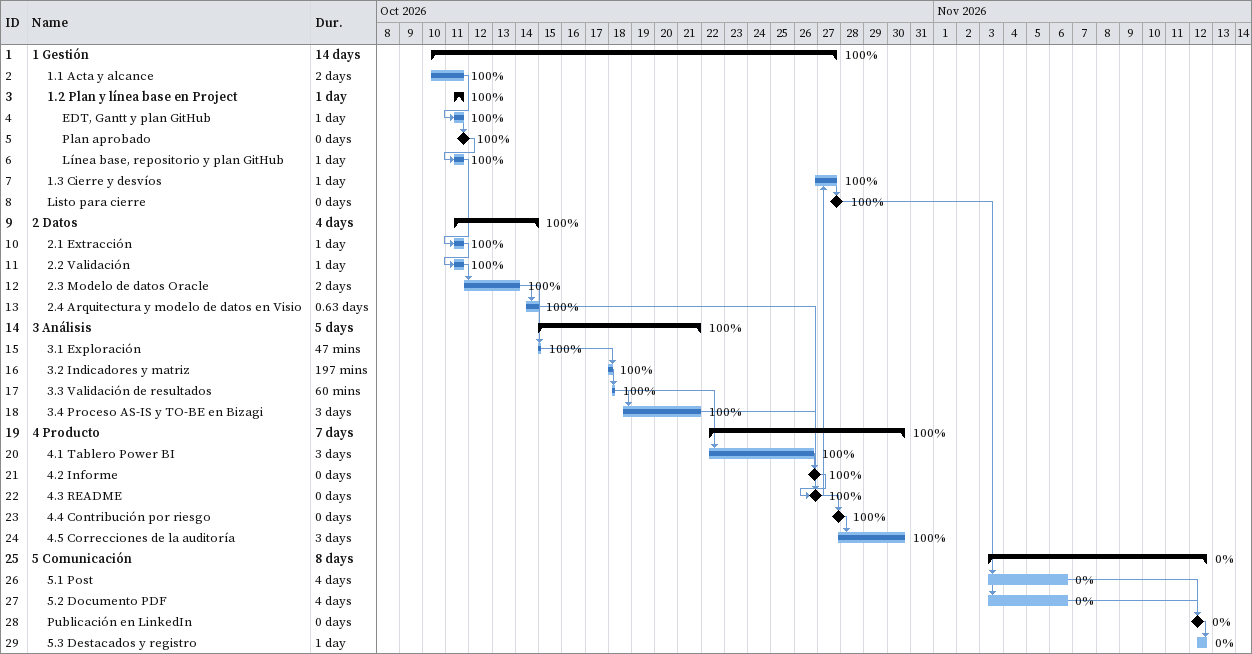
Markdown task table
| ID | Level | Task | Duration | Start | Finish | Predecessors | % complete |
|---|---|---|---|---|---|---|---|
| 1 | 1 | **1 Gestión** | 14d | 2026-10-10 | 2026-10-27 |  | 100 |
| 2 | 2 | 1.1 Acta y alcance | 2d | 2026-10-10 | 2026-10-11 |  | 100 |
| 3 | 2 | **1.2 Plan y línea base en Project** | 1d | 2026-10-11 | 2026-10-11 |  | 100 |
| 4 | 3 | EDT, Gantt y plan GitHub | 1d | 2026-10-11 | 2026-10-11 | 2 | 100 |
| 5 | 3 | Plan aprobado | 0d | 2026-10-11 | 2026-10-11 | 4 | 100 |
| 6 | 3 | Línea base, repositorio y plan GitHub | 1d | 2026-10-11 | 2026-10-11 | 5 | 100 |
| 7 | 2 | 1.3 Cierre y desvíos | 1d | 2026-10-26 | 2026-10-27 | 22 | 100 |
| 8 | 2 | Listo para cierre | 0d | 2026-10-27 | 2026-10-27 | 7 | 100 |
| 9 | 1 | **2 Datos** | 4d | 2026-10-11 | 2026-10-14 |  | 100 |
| 10 | 2 | 2.1 Extracción | 1d | 2026-10-11 | 2026-10-11 | 6 | 100 |
| 11 | 2 | 2.2 Validación | 1d | 2026-10-11 | 2026-10-11 | 10 | 100 |
| 12 | 2 | 2.3 Modelo de datos Oracle | 2d | 2026-10-11 | 2026-10-14 | 11 | 100 |
| 13 | 2 | 2.4 Arquitectura y modelo de datos en Visio | 0.63d | 2026-10-14 | 2026-10-14 | 12 | 100 |
| 14 | 1 | **3 Análisis** | 5d | 2026-10-15 | 2026-10-21 |  | 100 |
| 15 | 2 | 3.1 Exploración | 47min | 2026-10-15 | 2026-10-15 | 12 | 100 |
| 16 | 2 | 3.2 Indicadores y matriz | 197min | 2026-10-18 | 2026-10-18 | 15 | 100 |
| 17 | 2 | 3.3 Validación de resultados | 60min | 2026-10-18 | 2026-10-18 | 16 | 100 |
| 18 | 2 | 3.4 Proceso AS-IS y TO-BE en Bizagi | 3d | 2026-10-18 | 2026-10-21 | 17 | 100 |
| 19 | 1 | **4 Producto** | 7d | 2026-10-22 | 2026-10-30 |  | 100 |
| 20 | 2 | 4.1 Tablero Power BI | 3d | 2026-10-22 | 2026-10-26 | 17 | 100 |
| 21 | 2 | 4.2 Informe | 0d | 2026-10-26 | 2026-10-26 | 20 | 100 |
| 22 | 2 | 4.3 README | 0d | 2026-10-26 | 2026-10-26 | 21, 13, 18 | 100 |
| 23 | 2 | 4.4 Contribución por riesgo | 0d | 2026-10-27 | 2026-10-27 | 22 | 100 |
| 24 | 2 | 4.5 Correcciones de la auditoría | 3d | 2026-10-27 | 2026-10-30 | 23 | 100 |
| 25 | 1 | **5 Comunicación** | 8d | 2026-11-03 | 2026-11-12 |  | 0 |
| 26 | 2 | 5.1 Post | 4d | 2026-11-03 | 2026-11-06 | 8 | 0 |
| 27 | 2 | 5.2 Documento PDF | 4d | 2026-11-03 | 2026-11-06 | 8 | 0 |
| 28 | 2 | Publicación en LinkedIn | 0d | 2026-11-12 | 2026-11-12 | 26, 27 | 0 |
| 29 | 2 | 5.3 Destacados y registro | 1d | 2026-11-12 | 2026-11-12 | 28 | 0 |
